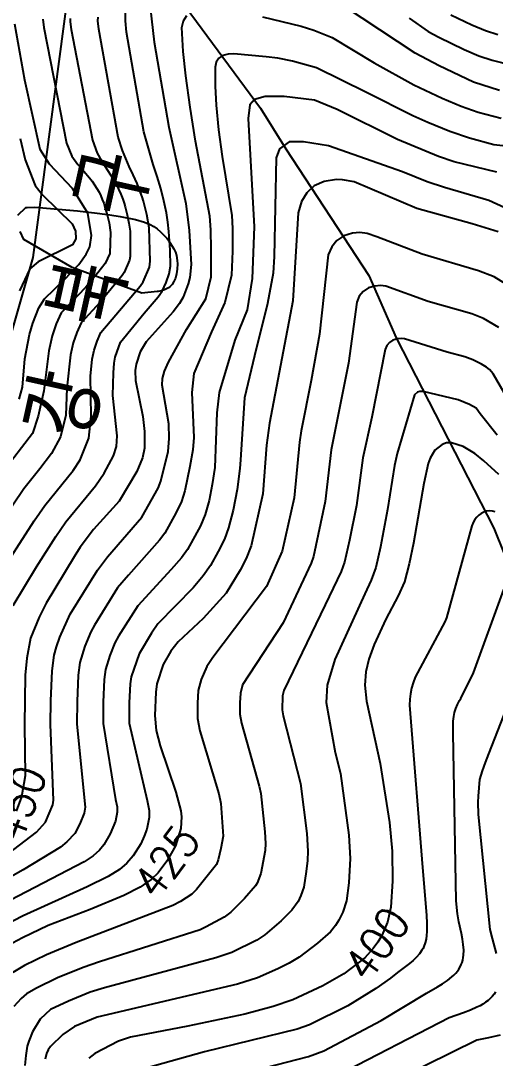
# Model space of a CAD drawing. Extents: x 197794 to 200030, y 561152 to 563931.
# Drawn here: x 198874.4 to 199004.7, y 562181.1 to 562466.2 of the extents above; entities that cross this region are included whole.
import ezdxf
from ezdxf.enums import TextEntityAlignment as Align

# ---------------------------------------------------------------- set-up
doc = ezdxf.new("R2010")
doc.units = 0
for name, color, linetype in [('E0022112', 5, 'CONTINUOUS'), ('F0017111', 30, 'CONTINUOUS'), ('F0017114', 7, 'CONTINUOUS'), ('F0017131', 7, 'CONTINUOUS'), ('G0018112', 7, 'G0018112'), ('G0037213', 32, 'CONTINUOUS'), ('H0049215', 7, 'CONTINUOUS')]:
    doc.layers.add(name, color=color, linetype=linetype)
doc.styles.add('HIST', font='romans.shx', dxfattribs={"bigfont": 'ngsw.shx'})
doc.styles.add('NGSW', font='romans.shx', dxfattribs={"bigfont": 'ngsw.shx'})
doc.linetypes.add('G0018112', pattern='A,25,0,[131,ltypeshp.shx,S=1.768,R=90,X=1.768,Y=-1.768],-6.75,[133,ltypeshp.shx,S=0.75,R=0,X=0,Y=0],-8.75,0,[131,ltypeshp.shx,S=1.768,R=270,X=-1.768,Y=1.768]', length=40.5)

msp = doc.modelspace()

# ---------------------------------------------------------------- linework, layer by layer
at = {"layer": 'E0022112', "flags": 128}
msp.add_lwpolyline([(198913.875, 562477.915), (198940.202, 562442.13), (198947.184, 562430.965), (198970.016, 562396.135), (198977.484, 562379.091), (199004.337, 562326.732), (199009.855, 562313.134), (199027.971, 562264.219), (199036.947, 562253.645), (199081.504, 562214.42), (199093.631, 562205.582), (199099.761, 562199.563), (199119.983, 562168.593), (199143.606, 562129.369)], dxfattribs=at)
at = {"layer": 'F0017111'}
for points, elevation in [([(198872.31, 562305.47), (198878.69, 562316.18), (198883.97, 562324.47), (198886.77, 562328.48), (198894.94, 562338.43), (198897.28, 562341.9), (198899.86, 562346.66), (198900.7, 562349.23), (198900.9, 562352.13), (198899.71, 562363.17), (198899.81, 562369.47), (198899.99, 562372.06), (198900.3, 562373.74), (198901.77, 562377.84), (198908.29, 562385.8), (198912.16, 562390.27), (198913.24, 562391.86), (198914.32, 562394.22), (198915.17, 562396.61), (198915.49, 562398.75), (198915.375, 562403.158), (198915.019, 562408.283), (198914.756, 562410.829), (198914.392, 562413.358), (198914.076, 562415.044), (198913.706, 562416.721), (198912.835, 562420.05), (198911.843, 562423.357), (198910.789, 562426.653), (198908.162, 562435.604), (198903.396, 562463.04), (198903.147, 562466.148), (198903.27, 562478.759)], 455), ([(198887.974, 562466.726), (198887.974, 562465.892), (198888.244, 562463.77), (198894.061, 562433.348), (198895.361, 562429.76), (198896.542, 562427.633), (198898.235, 562425.095), (198899.84, 562422.524), (198900.582, 562421.215), (198901.27, 562419.885), (198901.891, 562418.53), (198902.436, 562417.146), (198902.79, 562416.085), (198903.1, 562415.008), (198903.616, 562412.814), (198904.033, 562410.581), (198904.4, 562408.33), (198904.42, 562401.42), (198904.26, 562400.35), (198902.81, 562396.95), (198902.27, 562396.15), (198896.18, 562388.88), (198890.93, 562383.2), (198889.74, 562380.51), (198888.76, 562377.63), (198888.07, 562374.34), (198886.99, 562365.22), (198886.75, 562357.83), (198885.29, 562351.83), (198882.78, 562347.31), (198879.58, 562343.02), (198875.25, 562337.56), (198865.68, 562323.57)], 465), ([(198867.62, 562312.69), (198878.05, 562328.74), (198881.01, 562333.02), (198888.73, 562342.62), (198890.72, 562345.52), (198893.07, 562351.51), (198893.72, 562357.5), (198893.56, 562368.55), (198894.03, 562373.2), (198894.53, 562375.69), (198895.37, 562378.16), (198896.35, 562380.52), (198907.21, 562393.21), (198908.02, 562394.4), (198909.72, 562398.48), (198909.96, 562400.08), (198909.65, 562409.257), (198908.989, 562412.941), (198908.594, 562414.764), (198908.122, 562416.563), (198907.739, 562417.793), (198907.312, 562419.011), (198906.354, 562421.413), (198905.297, 562423.785), (198904.191, 562426.142), (198902.281, 562430.535), (198901.159, 562434.148), (198895.803, 562463.804), (198895.567, 562466.101), (198895.619, 562467.162)], 460), ([(198880.422, 562466.578), (198880.701, 562464.272), (198886.964, 562432.547), (198888.44, 562428.984), (198890.046, 562426.653), (198891.674, 562424.84), (198893.233, 562422.991), (198893.966, 562422.041), (198894.657, 562421.069), (198895.296, 562420.07), (198895.875, 562419.039), (198896.352, 562418.057), (198896.777, 562417.048), (198897.159, 562416.015), (198897.505, 562414.963), (198898.117, 562412.817), (198898.67, 562410.64), (198899.01, 562407.95), (198898.81, 562402.22), (198897.59, 562399.49), (198895.58, 562396.92), (198892.24, 562392.98), (198885.51, 562385.87), (198884.11, 562382.85), (198882.98, 562379.57), (198882.11, 562375.48), (198880.68, 562364.52), (198879.13, 562357.5), (198877.59, 562352.77), (198869.49, 562342.1)], 470), ([(198870.87, 562237.32), (198878.71, 562243.21), (198881.17, 562245.95), (198883.18, 562250.71), (198883.35, 562252), (198882.58, 562272.85), (198882.67, 562279.36), (198882.98, 562287.55), (198883.57, 562291.84), (198884.15, 562294.2), (198885.1, 562296.86), (198887.97, 562303.12), (198895.43, 562315.26), (198898.23, 562318.91), (198907.68, 562329.78), (198912.12, 562337.71), (198912.88, 562339.68), (198914.88, 562347.86), (198915.15, 562351.37), (198915.05, 562355.45), (198913.23, 562366.06), (198913.29, 562367.85), (198913.84, 562369.9), (198914.93, 562372.37), (198919.92, 562381.3), (198925.23, 562389.74), (198926.64, 562395.78), (198926.72, 562403.36), (198926.58, 562408.71), (198926.29, 562412.47), (198922.41, 562433.04), (198920.87, 562442.41), (198919.68, 562451.02), (198918.99, 562457.69), (198918.65, 562464.32), (198919.07, 562466.11), (198920.02, 562467.56)], 445), ([(198940.82, 562467.22), (198951.37, 562464.67), (198954.88, 562463.58), (198959.88, 562461.55), (198971.44, 562454.63), (198982.38, 562448.51), (198990.12, 562444.88), (198995.33, 562442.66), (199000, 562441.02), (199006.35, 562439.35)], 445), ([(198981.1, 562466.82), (198986.33, 562463.23), (198989.25, 562461.63), (198996.16, 562458.26), (199000.23, 562456.53), (199003.88, 562455.28), (199009.28, 562453.94)], 455), ([(198992.51, 562467.75), (198998.32, 562464.99), (199002.02, 562463.49), (199005.46, 562462.4)], 460), ([(199011.85, 562431.25), (199004.36, 562432.11), (198997.7, 562433.89), (198992.23, 562435.75), (198986.23, 562438.22), (198982.08, 562440.07), (198969.32, 562446.47), (198955.59, 562453.19), (198949.04, 562455.01), (198944.96, 562455.88), (198941.82, 562456.26), (198932.95, 562457.07), (198931.34, 562456.99), (198929.9, 562456.59), (198928.77, 562455.86), (198928.06, 562454.77), (198927.74, 562453.43), (198927.74, 562448.22), (198928.02, 562442.97), (198928.71, 562436.22), (198929.69, 562428.88), (198932.38, 562412.69), (198932.54, 562409.12), (198932.5, 562402.84), (198932.31, 562396.29), (198930.41, 562388.79), (198926.79, 562380.69), (198921.96, 562369.25), (198921.41, 562364.07), (198921.94, 562351.66), (198921.64, 562348.27), (198920.81, 562343.68), (198919.49, 562337.02), (198918.56, 562334.09), (198917.1, 562331.03), (198913.95, 562325.35), (198912.53, 562323.46), (198903.93, 562313.87), (198900.97, 562310.34), (198894.62, 562300.12), (198893.63, 562298.24), (198891.98, 562294.3), (198890.61, 562289.87), (198890.13, 562286.38), (198889.83, 562279.16), (198889.77, 562272.95), (198892.11, 562250.1), (198891.79, 562248.5), (198890.58, 562245.52), (198889.2, 562242.88), (198887.06, 562240.56), (198885.26, 562239.15), (198875.07, 562232.94), (198862.83, 562226.03)], 440), ([(199005.19, 562424.58), (198993.46, 562427.4), (198989.13, 562428.83), (198977.89, 562433.5), (198961.31, 562441.73), (198955.1, 562444.35), (198946.77, 562445.33), (198941.55, 562445.33), (198938.61, 562444.51), (198937.3, 562443.04), (198936.81, 562439.29), (198938.51, 562409.52), (198937.97, 562395.33), (198936.55, 562386.74), (198933.22, 562378.43), (198928.91, 562364.07), (198928.23, 562358.48), (198927.68, 562343.4), (198926.97, 562338.76), (198926.09, 562334.36), (198925.01, 562330.48), (198923.72, 562327.4), (198920.22, 562320.92), (198918.53, 562318.58), (198915.74, 562315.37), (198906.52, 562305.42), (198901.26, 562297.12), (198900.26, 562295.26), (198898.87, 562291.75), (198897.66, 562287.9), (198897.29, 562285.2), (198897, 562278.95), (198896.97, 562273.06), (198900.44, 562252.2), (198900.88, 562250.16), (198900.88, 562248.7), (198900.4, 562246.28), (198898.95, 562242.8), (198897.23, 562239.81), (198895.96, 562238.31), (198894.26, 562236.77), (198891.82, 562235.09), (198866.9, 562222.17)], 435), ([(199007.34, 562414.72), (199002.94, 562416.77), (198990.76, 562420.38), (198986.03, 562421.91), (198979.26, 562424.62), (198958.88, 562431.75), (198952.02, 562432.89), (198948.1, 562432.89), (198945.49, 562430.93), (198944.51, 562428.48), (198943.97, 562401.38), (198943.76, 562396.85), (198942.15, 562388.51), (198938.6, 562374.06), (198935.86, 562362.57), (198934.78, 562345.52), (198934.55, 562343.13), (198933.8, 562337.41), (198932.69, 562331.7), (198931.46, 562326.86), (198930.35, 562323.78), (198928.65, 562320.31), (198926.48, 562316.5), (198924.53, 562313.7), (198921.7, 562310.4), (198912.06, 562300.5), (198910.31, 562297.9), (198906.9, 562292.28), (198904.7, 562285.94), (198904.45, 562284.03), (198904.16, 562278.74), (198904.17, 562273.16), (198909.06, 562251.95), (198909.65, 562249.24), (198909.65, 562247.29), (198909.01, 562244.07), (198908.3, 562242.11), (198907.32, 562240.08), (198905.26, 562236.73), (198903.56, 562234.74), (198901.47, 562232.98), (198898.38, 562231.03), (198892.63, 562228.27), (198875.02, 562220.3), (198869.52, 562217.46)], 430), ([(198874.223, 562433.847), (198875.617, 562427.911), (198878.289, 562420.919), (198880.338, 562418.328), (198888.512, 562410.32), (198889.417, 562408.346), (198889.517, 562406.272), (198888.551, 562404.564), (198879.122, 562399.942), (198876.825, 562397.997), (198874.07, 562391.94)], 480), ([(199007.58, 562393.89), (199004.43, 562395.79), (199000.1, 562397.43), (198984.61, 562402.02), (198972.23, 562406.82), (198969.52, 562407.71), (198967.57, 562407.95), (198965.55, 562407.77), (198963.12, 562407.06), (198961.22, 562405.81), (198959.8, 562404.09), (198958.86, 562401.88), (198956.42, 562380.05), (198954.2, 562367.35), (198951.44, 562353.52), (198950.97, 562350.4), (198949.47, 562335.12), (198946.23, 562320.41), (198941.87, 562310.75), (198927.15, 562291.26), (198925.52, 562288.75), (198923.98, 562285.15), (198923.15, 562282.13), (198922.93, 562278.68), (198922.97, 562274.46), (198923.54, 562271.11), (198928.77, 562253.79), (198929.36, 562251.08), (198929.97, 562242.18), (198929.35, 562238.73), (198928.63, 562235.69), (198928.13, 562234.36), (198922.69, 562227.46), (198921.36, 562226.17), (198918.22, 562224.19), (198916.13, 562223.07), (198889.62, 562212.96), (198881.44, 562209.58), (198875.4, 562206.58), (198872.21, 562204.71)], 420), ([(199005.71, 562381.86), (199001.5, 562384.39), (198998.26, 562385.62), (198986.3, 562389.05), (198974.67, 562393.22), (198973.21, 562393.41), (198971.69, 562393.27), (198969.87, 562392.74), (198968.45, 562391.8), (198967.38, 562390.51), (198966.68, 562388.85), (198964.38, 562372.07), (198959.65, 562348.24), (198958.02, 562334.05), (198954.78, 562318.93), (198954.18, 562317.17), (198946.5, 562300.71), (198935.32, 562283.68), (198934.7, 562281.41), (198934.54, 562278.82), (198934.56, 562275.66), (198934.99, 562273.15), (198939.86, 562255.88), (198940.3, 562253.84), (198941.43, 562243.32), (198941.6, 562240.11), (198941.48, 562238.17), (198940.36, 562231.92), (198939.35, 562229.26), (198938.88, 562228.53), (198935.81, 562225.03), (198932.08, 562221.26), (198930.29, 562219.86), (198925.27, 562217.21), (198923.64, 562216.42), (198895.97, 562207.6), (198891.55, 562206.11), (198884.48, 562203.21), (198878.66, 562200.4), (198875.94, 562198.8), (198874.47, 562197.52), (198872.51, 562195.35)], 415), ([(199008.15, 562362.2), (199004.13, 562369.13), (199003.16, 562370.33), (199002.31, 562371.01), (199000.94, 562371.79), (198998.57, 562372.98), (198996.41, 562373.8), (198991.53, 562375.1), (198979.82, 562378.74), (198978.84, 562378.86), (198977.83, 562378.77), (198976.62, 562378.42), (198975.67, 562377.79), (198974.96, 562376.94), (198974.49, 562375.83), (198970.84, 562357.22), (198968.34, 562346.09), (198966.58, 562332.99), (198964.72, 562323.5), (198963.33, 562317.45), (198962.43, 562314.82), (198958.03, 562305.71), (198946.67, 562282.2), (198946.25, 562280.69), (198946.16, 562276.85), (198946.44, 562275.18), (198951.25, 562256.6), (198952.98, 562242.86), (198953.23, 562238.04), (198953.14, 562235.42), (198952.81, 562232.48), (198952.1, 562228.15), (198951.36, 562225.82), (198950.58, 562224.16), (198948.8, 562221.78), (198945.87, 562218.87), (198941.47, 562215.06), (198939.22, 562213.55), (198932.33, 562210.23), (198927.97, 562208.69), (198897.39, 562200.44), (198893.48, 562199.27), (198887.51, 562196.85), (198882.526, 562194.51), (198879.731, 562191.831), (198877.579, 562188.387), (198876.73, 562186.29), (198876.549, 562185.819), (198876.162, 562184.45), (198875.758, 562181.934), (198875.507, 562179.163)], 410), ([(199005.23, 562352.27), (199000.54, 562358.2), (198999.53, 562359.76), (198997.63, 562360.74), (198994.56, 562361.99), (198984.97, 562364.26), (198983.97, 562364.27), (198983.37, 562364.1), (198982.54, 562363.36), (198977.77, 562347.31), (198977.02, 562343.93), (198975.14, 562331.93), (198973.2, 562321.65), (198971.88, 562315.97), (198970.68, 562312.46), (198968.86, 562308.75), (198960.67, 562290.64), (198958.58, 562283.6), (198958.32, 562278.91), (198960.79, 562265.17), (198962.19, 562259.36), (198964.52, 562242.39), (198964.86, 562235.97), (198964.54, 562229.36), (198963.83, 562224.38), (198962.85, 562221.27), (198961.8, 562219.06), (198960.87, 562217.61), (198959.43, 562215.89), (198955.94, 562212.71), (198950.86, 562208.87), (198948.15, 562207.25), (198945.04, 562205.69), (198939.38, 562203.25), (198933.89, 562201.5), (198895.41, 562192.42), (198889.156, 562189.859), (198885.894, 562187.667), (198882.547, 562184.376), (198881.861, 562183.44), (198881.443, 562182.472), (198881.038, 562180.915)], 405), ([(199004.743, 562331.29), (199003.942, 562331.46), (199003.135, 562331.52), (199002.345, 562331.435), (199001.594, 562331.193), (199000.895, 562330.814), (199000.253, 562330.338), (198999.672, 562329.787), (198999.159, 562329.175), (198998.717, 562328.497), (198998.266, 562327.434), (198991.335, 562302.167), (198990.886, 562300.994), (198982.753, 562285.812), (198982.186, 562284.297), (198981.743, 562282.8), (198981.421, 562281.284), (198981.226, 562279.753), (198981.166, 562278.125), (198981.314, 562275.857), (198984.697, 562233.511), (198985.804, 562220.466), (198985.937, 562218.177), (198985.967, 562217.05), (198985.952, 562215.944), (198985.878, 562214.865), (198985.73, 562213.821), (198985.493, 562212.818), (198985.152, 562211.864), (198984.897, 562211.325), (198984.603, 562210.804), (198983.908, 562209.812), (198983.09, 562208.878), (198982.168, 562207.992), (198981.163, 562207.144), (198980.096, 562206.326), (198977.858, 562204.737), (198975.906, 562203.141), (198971.895, 562200.309), (198964.207, 562195.571), (198953.664, 562190.349), (198950.308, 562189.13), (198924.87, 562182.863), (198908.798, 562178.42)], 395), ([(198929.584, 562175.508), (198953.439, 562181.627), (198957.646, 562183.219), (198973.395, 562191.505), (198985.85, 562199.063), (198988.85, 562200.743), (198990.273, 562201.617), (198991.604, 562202.531), (198992.812, 562203.5), (198993.36, 562204.008), (198993.867, 562204.535), (198994.327, 562205.083), (198994.738, 562205.652), (198995.094, 562206.245), (198995.394, 562206.864), (198995.623, 562207.479), (198995.801, 562208.117), (198995.929, 562208.777), (198996.012, 562209.457), (198996.055, 562210.87), (198995.959, 562212.345), (198995.75, 562213.87), (198995.458, 562215.431), (198994.733, 562218.615), (198994.312, 562220.807), (198993.988, 562224.36), (198993.176, 562270.414), (198993.156, 562273.747), (198993.312, 562274.978), (198993.561, 562276.098), (198993.905, 562277.206), (198994.342, 562278.3), (198994.87, 562279.396), (198995.282, 562280.01), (198998.789, 562287.045), (199007.124, 562309.896)], 390), ([(199011.942, 562287.963), (199002.867, 562264.774), (199001.994, 562262.359), (199001.122, 562260.077), (199000.383, 562257.729), (198999.998, 562253.105), (198999.939, 562251.512), (199000.071, 562248.062), (199003.267, 562216.466), (199003.913, 562214.059), (199004.946, 562209.956)], 385), ([(199004.823, 562199.409), (199004.412, 562198.751), (199003.926, 562198.134), (199003.37, 562197.556), (199002.748, 562197.013), (199002.067, 562196.502), (199001.33, 562196.022), (199000.543, 562195.57), (198999.711, 562195.141), (198997.932, 562194.348), (198996.033, 562193.621), (198992.034, 562192.275), (198961.23, 562176.343)], 385), ([(199006.103, 562187.453), (199002.91, 562186.739), (198999.625, 562186.065), (198965.002, 562169.002)], 380)]:
    msp.add_lwpolyline(points, dxfattribs=dict(at, elevation=elevation))
at = {"layer": 'F0017114'}
for points, elevation in [([(198909.45, 562474.03), (198911.03, 562460.27), (198915.03, 562436.91), (198919.76, 562415.94), (198920.66, 562408.56), (198921.21, 562399.19), (198920.85, 562395.63), (198920.41, 562393.84), (198918.96, 562390.19), (198917.96, 562388.44), (198916.25, 562386.21), (198908.81, 562377.98), (198907.19, 562375.16), (198906.08, 562371.8), (198905.82, 562370.04), (198905.92, 562367.32), (198907.94, 562357.46), (198908.36, 562353.36), (198908.37, 562348.77), (198907.86, 562346.11), (198906.28, 562342.34), (198901.42, 562334.21), (198894.34, 562326.36), (198890.72, 562321.53), (198889.05, 562318.85), (198881.32, 562306.12), (198879.39, 562302.28), (198877.03, 562296.56), (198876.01, 562291.06), (198875.63, 562286.4), (198875.38, 562272.74), (198875.62, 562258.72), (198874.58, 562252.92), (198873.13, 562249.02)], 450), ([(199005.9, 562447), (198998.71, 562449.32), (198989.3, 562453.74), (198982.7, 562457.28), (198963.33, 562470.09)], 450), ([(198873.93, 562362.17), (198874.81, 562365.49), (198875.53, 562373.27), (198876.77, 562379.98), (198877.66, 562383.05), (198879.3, 562387.33), (198880.88, 562389.78), (198886.29, 562394.96), (198890.31, 562399.2), (198892.37, 562402.04), (198893.35, 562404.09), (198893.82, 562407.19), (198892.76, 562413.29), (198888.625, 562420.043), (198882.308, 562426.718), (198879.701, 562430.828), (198875.521, 562449.87), (198872.787, 562465.224)], 475), ([(199005.51, 562408.12), (198998.4, 562410.37), (198983.18, 562414.62), (198965.97, 562421.91), (198962.77, 562422.47), (198961.1, 562422.52), (198957.72, 562422.01), (198955.02, 562420.76), (198952.97, 562418.88), (198951.48, 562416.46), (198950.62, 562413.34), (198949.08, 562389.24), (198942.67, 562355.59), (198941.91, 562349.52), (198940.91, 562336.18), (198937.67, 562321.89), (198936.27, 562318.41), (198934.66, 562315.24), (198930.85, 562308.89), (198924.45, 562301.97), (198917.6, 562295.57), (198915.59, 562292.94), (198913.53, 562289.3), (198911.75, 562283.97), (198911.45, 562281.74), (198911.2, 562275.33), (198911.54, 562271.2), (198912.63, 562266.96), (198917.02, 562254.28), (198918.34, 562249.14), (198918.51, 562247.5), (198918.34, 562244.25), (198916.9, 562239.46), (198914.46, 562235.24), (198912.13, 562232.08), (198910.21, 562230.26), (198907.14, 562228.11), (198902.72, 562225.83), (198893.42, 562221.98), (198881.94, 562217.62), (198874.88, 562214.26), (198869.37, 562211.25)], 425), ([(199005.7, 562341.49), (199001.55, 562345.25), (198999.14, 562347.27), (198995.91, 562349.2), (198992.71, 562350.18), (198991.32, 562350.17), (198990.12, 562349.78), (198988.17, 562348.17), (198986.81, 562346), (198986.28, 562344.49), (198985.12, 562339.06), (198982.26, 562322.66), (198981.09, 562316.95), (198979.77, 562312.03), (198978.08, 562308.17), (198974.68, 562301.8), (198971.48, 562294.78), (198970, 562290.73), (198969.19, 562287.28), (198968.93, 562283.65), (198969.35, 562279.24), (198973.13, 562262.12), (198975.69, 562245.86), (198976.45, 562237.99), (198976.53, 562229.8), (198976.01, 562222.66), (198975.11, 562218.56), (198973.57, 562214.89), (198972.49, 562213.04), (198971.23, 562211.25), (198968.9, 562208.75), (198963.11, 562204.34), (198957.4, 562200.99), (198949.14, 562197.2), (198943.72, 562195.34), (198935.9, 562193.28), (198920.25, 562189.95), (198904.547, 562186.953), (198901.234, 562185.79), (198894.752, 562182.473), (198893.067, 562181.133)], 400)]:
    msp.add_lwpolyline(points, dxfattribs=dict(at, elevation=elevation))
at = {"layer": 'G0018112', "flags": 128}
msp.add_lwpolyline([(199461.279, 563927.213), (199463.01, 563922.42), (199464.43, 563905.64), (199454.08, 563861.61), (199430.85, 563841.6), (199485.36, 563642.43), (199445.32, 563409.35), (199493.78, 563361.18), (199496.09, 563333.88), (199484.46, 563310.64), (199466.01, 563266.82), (199450.99, 563230.43), (199426.39, 563137.81), (199445.34, 563105.11), (199458.28, 563076.95), (199475.02, 563048.24), (199470.13, 563031.72), (199383.07, 562930.73), (199354.02, 562882.53), (199306.51, 562848.78), (199213.2, 562818.44), (199111.7, 562766.26), (199065.16, 562764.1), (199014.13, 562773.2), (198992.56, 562764.5), (198956.49, 562754.2), (198923.91, 562676), (198920.88, 562621.5), (198919.24, 562599.48), (198917.53, 562564.34), (198887.37, 562474.37), (198877.65, 562401.09), (198863.4, 562351.39), (198863.66, 562331.17), (198796.84, 562206.57), (198757.46, 562148.89), (198631.8, 562076.1), (198607.39, 562014.49), (198569.43, 561980.18), (198561.77, 561972.71), (198532.71, 561963.81), (198495.67, 561930.76), (198478.35, 561875.54), (198426.07, 561875.47), (198339.46, 561878.77), (198196.2, 561833.1), (198204.78, 561786.29), (198220.44, 561695.73), (198251.07, 561612.46), (198260.25, 561589.13), (198291.6, 561528.15), (198317.99, 561475.15), (198325.63, 561460.53), (198376.66, 561412.62), (198399.7, 561341.07), (198432.58, 561297.12), (198453.03, 561212.77), (198524.09, 561156.54), (198529, 561152.59)], dxfattribs=at)
at = {"layer": 'G0037213', "flags": 128}
msp.add_lwpolyline([(198873.612, 562412.718), (198875.807, 562414.82), (198876.155, 562414.861), (198878.014, 562414.939), (198879.307, 562414.845), (198884.685, 562414.404), (198889.997, 562413.892), (198895.404, 562413.334), (198898.858, 562412.875), (198901.673, 562412.38), (198905.912, 562411.525), (198908.356, 562410.83), (198909.885, 562410.199), (198910.889, 562409.668), (198911.857, 562408.96), (198912.766, 562408.146), (198914.502, 562406.446), (198914.863, 562405.951), (198916.469, 562403.49), (198916.906, 562402.557), (198917.154, 562401.648), (198917.362, 562400.273), (198917.391, 562399.346), (198917.321, 562397.953), (198917.15, 562396.625), (198916.873, 562395.468), (198916.466, 562394.512), (198915.989, 562393.697), (198915.404, 562393.112), (198914.921, 562392.805), (198913.864, 562392.268), (198913.038, 562391.972), (198912.153, 562391.795), (198911.834, 562391.759), (198907.631, 562391.286), (198888.468, 562398.356), (198875.184, 562406.072), (198874.204, 562408.291)], dxfattribs=at)

# ---------------------------------------------------------------- texts
at = {"layer": 'F0017131', "style": 'HIST', "width": 0.9}
for s, rotation, p in [('450', 69.68, (198881.73, 562259.3)), ('425', 53.58, (198924.23, 562240.91)), ('400', 54.65, (198981.89, 562218.5))]:
    msp.add_text(s, height=9, rotation=rotation, dxfattribs=at).set_placement(p, align=Align.RIGHT)
at = {"layer": 'H0049215', "style": 'NGSW'}
msp.add_text('강 북 구', height=20, rotation=77.39, dxfattribs=at).set_placement((198911.588, 562427.893), align=Align.RIGHT)

doc.saveas('drawing.dxf')
